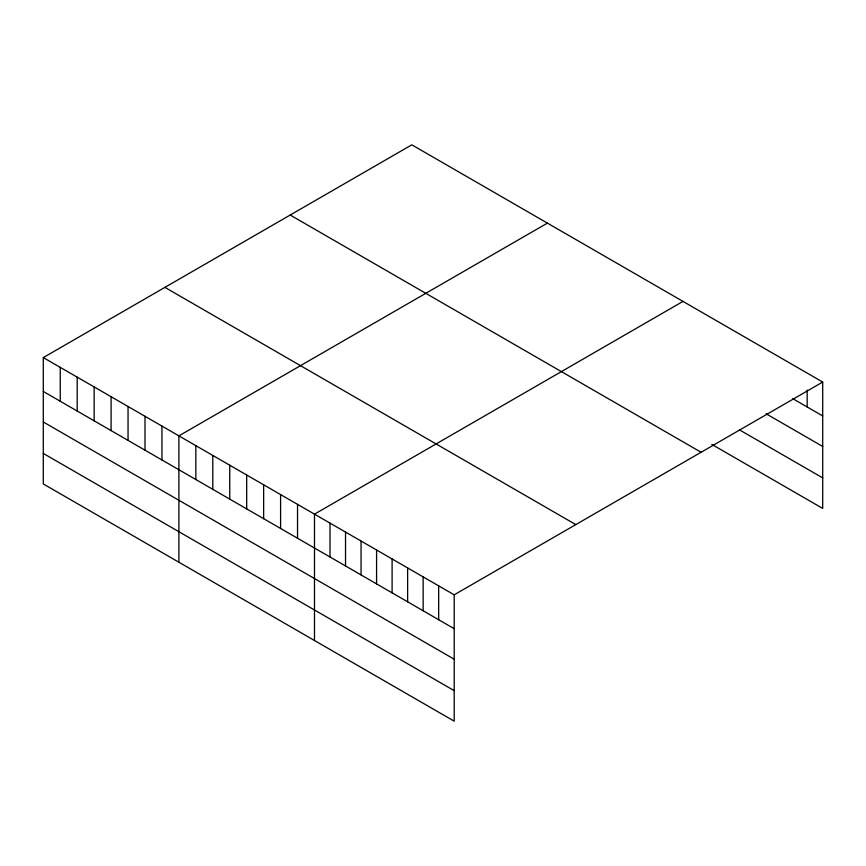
<?xml version="1.0" encoding="UTF-8"?>
<svg xmlns="http://www.w3.org/2000/svg" width="866" height="866" viewBox="0 0 866 866"><rect width="100%" height="100%" fill="white"/><g stroke="black" fill="none" stroke-linecap="round" stroke-linejoin="round"><path stroke-width="1.3" d="M43.3 357.582L454.195 594.812L454.195 721.172L43.3 483.942L43.3 357.582L411.805 144.828L822.7 382.058L822.7 508.418L711.82 444.399M547.399 223.114L178.894 435.869L178.894 562.229M682.993 301.4L314.488 514.155L314.488 640.515M454.195 594.812L822.7 382.058M792.758 398.652L822.7 415.94M766.15 413.807L822.7 446.455M739.542 429.893L822.7 477.902M290.197 215.039L701.092 452.269M164.908 287.371L575.803 524.601M43.3 391.464L454.195 628.694M43.3 421.98L454.195 659.21M43.3 453.427L454.195 690.657M807.177 390.036L807.177 406.977M438.672 585.849L438.672 619.731M423.149 576.886L423.149 610.768M407.626 567.923L407.626 601.805M392.103 558.96L392.103 592.842M376.58 549.997L376.58 583.879M361.057 541.034L361.057 574.916M345.534 532.081L345.534 565.953M330.011 523.118L330.011 556.99M297.536 504.369L297.536 538.251M280.595 494.583L280.595 528.466M263.643 484.798L263.643 518.68M246.691 475.012L246.691 508.894M229.739 465.226L229.739 499.108M212.798 455.44L212.798 489.322M195.846 445.654L195.846 479.537M161.942 426.083L161.942 459.965M145.001 416.297L145.001 450.179M128.049 406.511L128.049 440.393M111.097 396.725L111.097 430.608M94.145 386.94L94.145 420.822M77.204 377.154L77.204 411.036M60.252 367.368L60.252 401.25"/></g></svg>
